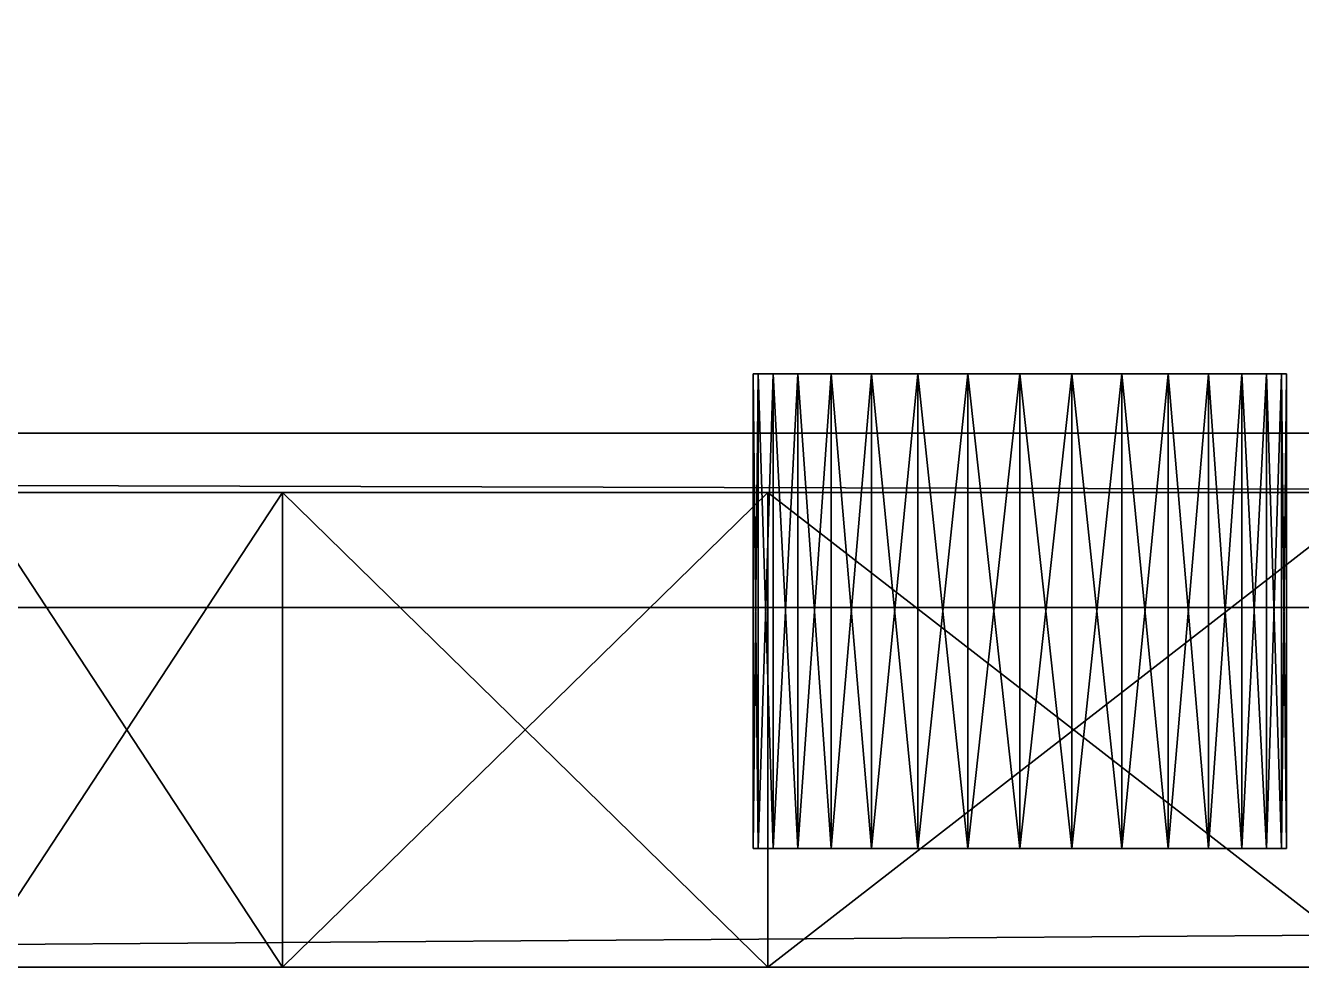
# Model space of a CAD drawing. Header units: millimetres. Extents: x -18 to 4450, y -985 to 970.
# Drawn here: x 1921.46 to 1964.5, y 857.75 to 889.75 of the extents above; entities that cross this region are included whole.
import ezdxf

# ---------------------------------------------------------------- set-up
doc = ezdxf.new("R2010")
doc.units = ezdxf.units.MM
for name, color, linetype in [('body__right_side_step_board', 7, 'CONTINUOUS'), ('body__right_side_step_tread_strip_5', 9, 'CONTINUOUS'), ('hard_top__right_classic_rear_quarter_window_dark_inner_inset', 151, 'CONTINUOUS'), ('hard_top__right_hardtop_rear_window_lower_screw_1', 9, 'CONTINUOUS'), ('hard_top__right_hardtop_rear_window_upper_screw_1', 9, 'CONTINUOUS'), ('hard_top__right_roof_drip_rail_outer_shadow', 8, 'CONTINUOUS')]:
    doc.layers.add(name, color=color, linetype=linetype)

msp = doc.modelspace()

# ---------------------------------------------------------------- linework, layer by layer
at = {"layer": 'body__right_side_step_board'}
for points in [[(1551.550031, 771.55, 675.000012), (2648.449898, 771.55, 675.000012), (2648.449898, 958.450019, 675.000012)], [(1551.550031, 771.55, 675.000012), (2648.449898, 958.450019, 675.000012), (1551.550031, 958.450019, 675.000012)], [(1551.550031, 771.55, 620.000005), (1551.550031, 958.450019, 620.000005), (2648.449898, 958.450019, 620.000005)], [(1551.550031, 771.55, 620.000005), (2648.449898, 958.450019, 620.000005), (2648.449898, 771.55, 620.000005)]]:
    msp.add_3dface(points, dxfattribs=at)
at = {"layer": 'body__right_side_step_tread_strip_5'}
for points in [[(1919.999957, 791.000009, 685.99999), (2049.999952, 791.000009, 685.99999), (2049.999952, 953.000009, 685.99999)], [(1919.999957, 791.000009, 685.99999), (2049.999952, 953.000009, 685.99999), (1919.999957, 953.000009, 685.99999)], [(1919.999957, 791.000009, 674.000025), (1919.999957, 953.000009, 674.000025), (2049.999952, 953.000009, 674.000025)], [(1919.999957, 791.000009, 674.000025), (2049.999952, 953.000009, 674.000025), (2049.999952, 791.000009, 674.000025)]]:
    msp.add_3dface(points, dxfattribs=at)
at = {"layer": 'hard_top__right_classic_rear_quarter_window_dark_inner_inset'}
for points in [[(2463.999987, 874.000013, 1539.000034), (1919.621825, 874.000013, 1516.132712), (1916.000009, 874.000013, 1651.000023)], [(2463.999987, 874.000013, 1539.000034), (1916.000009, 874.000013, 1651.000023), (1919.621825, 874.000013, 1673.867226)], [(2463.999987, 874.000013, 1539.000034), (1930.132747, 874.000013, 1495.503902), (1919.621825, 874.000013, 1516.132712)], [(2463.999987, 874.000013, 1539.000034), (1919.621825, 874.000013, 1673.867226), (1930.132747, 874.000013, 1694.496155)], [(1930.132747, 857.99998, 1694.496155), (1919.621825, 857.99998, 1673.867226), (1919.621825, 874.000013, 1673.867226)], [(1930.132747, 857.99998, 1694.496155), (1919.621825, 874.000013, 1673.867226), (1930.132747, 874.000013, 1694.496155)], [(1919.621825, 857.99998, 1516.132712), (1930.132747, 857.99998, 1495.503902), (1930.132747, 874.000013, 1495.503902)], [(1919.621825, 857.99998, 1516.132712), (1930.132747, 874.000013, 1495.503902), (1919.621825, 874.000013, 1516.132712)], [(2463.999987, 874.000013, 1539.000034), (1946.503878, 874.000013, 1479.132771), (1930.132747, 874.000013, 1495.503902)], [(2463.999987, 874.000013, 1539.000034), (1930.132747, 874.000013, 1694.496155), (1946.503878, 874.000013, 1710.867286)], [(1946.503878, 857.99998, 1710.867286), (1930.132747, 857.99998, 1694.496155), (1930.132747, 874.000013, 1694.496155)], [(1946.503878, 857.99998, 1710.867286), (1930.132747, 874.000013, 1694.496155), (1946.503878, 874.000013, 1710.867286)], [(1930.132747, 857.99998, 1495.503902), (1946.503878, 857.99998, 1479.132771), (1946.503878, 874.000013, 1479.132771)], [(1930.132747, 857.99998, 1495.503902), (1946.503878, 874.000013, 1479.132771), (1930.132747, 874.000013, 1495.503902)], [(2463.999987, 874.000013, 1539.000034), (1967.132688, 874.000013, 1468.62185), (1946.503878, 874.000013, 1479.132771)], [(2463.999987, 874.000013, 1539.000034), (1946.503878, 874.000013, 1710.867286), (1967.132688, 874.000013, 1721.378207)], [(1967.132688, 857.99998, 1721.378207), (1946.503878, 857.99998, 1710.867286), (1946.503878, 874.000013, 1710.867286)], [(1967.132688, 857.99998, 1721.378207), (1946.503878, 874.000013, 1710.867286), (1967.132688, 874.000013, 1721.378207)], [(1946.503878, 857.99998, 1479.132771), (1967.132688, 857.99998, 1468.62185), (1967.132688, 874.000013, 1468.62185)], [(1946.503878, 857.99998, 1479.132771), (1967.132688, 874.000013, 1468.62185), (1946.503878, 874.000013, 1479.132771)], [(2463.999987, 857.99998, 1651.000023), (1919.621825, 857.99998, 1673.867226), (1916.000009, 857.99998, 1651.000023)], [(2463.999987, 857.99998, 1651.000023), (1916.000009, 857.99998, 1651.000023), (1919.621825, 857.99998, 1516.132712)], [(2463.999987, 857.99998, 1651.000023), (1930.132747, 857.99998, 1694.496155), (1919.621825, 857.99998, 1673.867226)], [(2463.999987, 857.99998, 1651.000023), (1919.621825, 857.99998, 1516.132712), (1930.132747, 857.99998, 1495.503902)], [(2463.999987, 857.99998, 1651.000023), (1946.503878, 857.99998, 1710.867286), (1930.132747, 857.99998, 1694.496155)], [(2463.999987, 857.99998, 1651.000023), (1930.132747, 857.99998, 1495.503902), (1946.503878, 857.99998, 1479.132771)], [(2463.999987, 857.99998, 1651.000023), (1967.132688, 857.99998, 1721.378207), (1946.503878, 857.99998, 1710.867286)], [(2463.999987, 857.99998, 1651.000023), (1946.503878, 857.99998, 1479.132771), (1967.132688, 857.99998, 1468.62185)]]:
    msp.add_3dface(points, dxfattribs=at)
at = {"layer": 'hard_top__right_hardtop_rear_window_lower_screw_1'}
for points in [[(1946.172953, 861.999989, 1369.755864), (1946.172953, 878.000021, 1369.755864), (1945.99998, 878.000021, 1368.000031)], [(1946.172953, 861.999989, 1369.755864), (1945.99998, 878.000021, 1368.000031), (1945.99998, 861.999989, 1368.000031)], [(1955.000043, 878.000021, 1368.000031), (1946.172953, 878.000021, 1369.755864), (1945.99998, 878.000021, 1368.000031)], [(1945.99998, 861.999989, 1368.000031), (1945.99998, 878.000021, 1368.000031), (1946.172953, 878.000021, 1366.244197)], [(1945.99998, 861.999989, 1368.000031), (1946.172953, 878.000021, 1366.244197), (1946.172953, 861.999989, 1366.244197)], [(1955.000043, 878.000021, 1368.000031), (1945.99998, 878.000021, 1368.000031), (1946.172953, 878.000021, 1366.244197)], [(1946.685076, 861.999989, 1371.444106), (1946.685076, 878.000021, 1371.444106), (1946.172953, 878.000021, 1369.755864)], [(1946.685076, 861.999989, 1371.444106), (1946.172953, 878.000021, 1369.755864), (1946.172953, 861.999989, 1369.755864)], [(1955.000043, 878.000021, 1368.000031), (1946.685076, 878.000021, 1371.444106), (1946.172953, 878.000021, 1369.755864)], [(1946.172953, 861.999989, 1366.244197), (1946.172953, 878.000021, 1366.244197), (1946.685076, 878.000021, 1364.555836)], [(1946.172953, 861.999989, 1366.244197), (1946.685076, 878.000021, 1364.555836), (1946.685076, 861.999989, 1364.555836)], [(1955.000043, 878.000021, 1368.000031), (1946.172953, 878.000021, 1366.244197), (1946.685076, 878.000021, 1364.555836)], [(1947.516799, 861.999989, 1373.000145), (1947.516799, 878.000021, 1373.000145), (1946.685076, 878.000021, 1371.444106)], [(1947.516799, 861.999989, 1373.000145), (1946.685076, 878.000021, 1371.444106), (1946.685076, 861.999989, 1371.444106)], [(1955.000043, 878.000021, 1368.000031), (1947.516799, 878.000021, 1373.000145), (1946.685076, 878.000021, 1371.444106)], [(1946.685076, 861.999989, 1364.555836), (1946.685076, 878.000021, 1364.555836), (1947.516799, 878.000021, 1362.999916)], [(1946.685076, 861.999989, 1364.555836), (1947.516799, 878.000021, 1362.999916), (1947.516799, 861.999989, 1362.999916)], [(1955.000043, 878.000021, 1368.000031), (1946.685076, 878.000021, 1364.555836), (1947.516799, 878.000021, 1362.999916)], [(1948.636055, 861.999989, 1374.364018), (1948.636055, 878.000021, 1374.364018), (1947.516799, 878.000021, 1373.000145)], [(1948.636055, 861.999989, 1374.364018), (1947.516799, 878.000021, 1373.000145), (1947.516799, 861.999989, 1373.000145)], [(1955.000043, 878.000021, 1368.000031), (1948.636055, 878.000021, 1374.364018), (1947.516799, 878.000021, 1373.000145)], [(1947.516799, 861.999989, 1362.999916), (1947.516799, 878.000021, 1362.999916), (1948.636055, 878.000021, 1361.636043)], [(1947.516799, 861.999989, 1362.999916), (1948.636055, 878.000021, 1361.636043), (1948.636055, 861.999989, 1361.636043)], [(1955.000043, 878.000021, 1368.000031), (1947.516799, 878.000021, 1362.999916), (1948.636055, 878.000021, 1361.636043)], [(1949.999809, 861.999989, 1375.483274), (1949.999809, 878.000021, 1375.483274), (1948.636055, 878.000021, 1374.364018)], [(1949.999809, 861.999989, 1375.483274), (1948.636055, 878.000021, 1374.364018), (1948.636055, 861.999989, 1374.364018)], [(1955.000043, 878.000021, 1368.000031), (1949.999809, 878.000021, 1375.483274), (1948.636055, 878.000021, 1374.364018)], [(1948.636055, 861.999989, 1361.636043), (1948.636055, 878.000021, 1361.636043), (1949.999809, 878.000021, 1360.516787)], [(1948.636055, 861.999989, 1361.636043), (1949.999809, 878.000021, 1360.516787), (1949.999809, 861.999989, 1360.516787)], [(1955.000043, 878.000021, 1368.000031), (1948.636055, 878.000021, 1361.636043), (1949.999809, 878.000021, 1360.516787)], [(1951.555848, 861.999989, 1376.314878), (1951.555848, 878.000021, 1376.314878), (1949.999809, 878.000021, 1375.483274)], [(1951.555848, 861.999989, 1376.314878), (1949.999809, 878.000021, 1375.483274), (1949.999809, 861.999989, 1375.483274)], [(1955.000043, 878.000021, 1368.000031), (1951.555848, 878.000021, 1376.314878), (1949.999809, 878.000021, 1375.483274)], [(1949.999809, 861.999989, 1360.516787), (1949.999809, 878.000021, 1360.516787), (1951.555848, 878.000021, 1359.685063)], [(1949.999809, 861.999989, 1360.516787), (1951.555848, 878.000021, 1359.685063), (1951.555848, 861.999989, 1359.685063)], [(1955.000043, 878.000021, 1368.000031), (1949.999809, 878.000021, 1360.516787), (1951.555848, 878.000021, 1359.685063)], [(1953.244209, 861.999989, 1376.827121), (1953.244209, 878.000021, 1376.827121), (1951.555848, 878.000021, 1376.314878)], [(1953.244209, 861.999989, 1376.827121), (1951.555848, 878.000021, 1376.314878), (1951.555848, 861.999989, 1376.314878)], [(1955.000043, 878.000021, 1368.000031), (1953.244209, 878.000021, 1376.827121), (1951.555848, 878.000021, 1376.314878)], [(1951.555848, 861.999989, 1359.685063), (1951.555848, 878.000021, 1359.685063), (1953.244209, 878.000021, 1359.17294)], [(1951.555848, 861.999989, 1359.685063), (1953.244209, 878.000021, 1359.17294), (1953.244209, 861.999989, 1359.17294)], [(1955.000043, 878.000021, 1368.000031), (1951.555848, 878.000021, 1359.685063), (1953.244209, 878.000021, 1359.17294)], [(1955.000043, 861.999989, 1376.999974), (1955.000043, 878.000021, 1376.999974), (1953.244209, 878.000021, 1376.827121)], [(1955.000043, 861.999989, 1376.999974), (1953.244209, 878.000021, 1376.827121), (1953.244209, 861.999989, 1376.827121)], [(1955.000043, 878.000021, 1368.000031), (1955.000043, 878.000021, 1376.999974), (1953.244209, 878.000021, 1376.827121)], [(1953.244209, 861.999989, 1359.17294), (1953.244209, 878.000021, 1359.17294), (1955.000043, 878.000021, 1358.999968)], [(1953.244209, 861.999989, 1359.17294), (1955.000043, 878.000021, 1358.999968), (1955.000043, 861.999989, 1358.999968)], [(1955.000043, 878.000021, 1368.000031), (1953.244209, 878.000021, 1359.17294), (1955.000043, 878.000021, 1358.999968)], [(1955.000043, 878.000021, 1368.000031), (1963.999987, 878.000021, 1368.000031), (1963.827014, 878.000021, 1369.755864)], [(1955.000043, 878.000021, 1368.000031), (1963.827014, 878.000021, 1369.755864), (1963.314891, 878.000021, 1371.444106)], [(1955.000043, 878.000021, 1368.000031), (1963.314891, 878.000021, 1371.444106), (1962.483168, 878.000021, 1373.000145)], [(1955.000043, 878.000021, 1368.000031), (1962.483168, 878.000021, 1373.000145), (1961.363912, 878.000021, 1374.364018)], [(1955.000043, 878.000021, 1368.000031), (1961.363912, 878.000021, 1374.364018), (1960.000157, 878.000021, 1375.483274)], [(1955.000043, 878.000021, 1368.000031), (1960.000157, 878.000021, 1375.483274), (1958.444118, 878.000021, 1376.314878)], [(1955.000043, 878.000021, 1368.000031), (1958.444118, 878.000021, 1376.314878), (1956.755757, 878.000021, 1376.827121)], [(1956.755757, 861.999989, 1376.827121), (1956.755757, 878.000021, 1376.827121), (1955.000043, 878.000021, 1376.999974)], [(1956.755757, 861.999989, 1376.827121), (1955.000043, 878.000021, 1376.999974), (1955.000043, 861.999989, 1376.999974)], [(1955.000043, 878.000021, 1368.000031), (1956.755757, 878.000021, 1376.827121), (1955.000043, 878.000021, 1376.999974)], [(1955.000043, 861.999989, 1358.999968), (1955.000043, 878.000021, 1358.999968), (1956.755757, 878.000021, 1359.17294)], [(1955.000043, 861.999989, 1358.999968), (1956.755757, 878.000021, 1359.17294), (1956.755757, 861.999989, 1359.17294)], [(1955.000043, 878.000021, 1368.000031), (1955.000043, 878.000021, 1358.999968), (1956.755757, 878.000021, 1359.17294)], [(1955.000043, 878.000021, 1368.000031), (1956.755757, 878.000021, 1359.17294), (1958.444118, 878.000021, 1359.685063)], [(1955.000043, 878.000021, 1368.000031), (1958.444118, 878.000021, 1359.685063), (1960.000157, 878.000021, 1360.516787)], [(1955.000043, 878.000021, 1368.000031), (1960.000157, 878.000021, 1360.516787), (1961.363912, 878.000021, 1361.636043)], [(1955.000043, 878.000021, 1368.000031), (1961.363912, 878.000021, 1361.636043), (1962.483168, 878.000021, 1362.999916)], [(1955.000043, 878.000021, 1368.000031), (1962.483168, 878.000021, 1362.999916), (1963.314891, 878.000021, 1364.555836)], [(1955.000043, 878.000021, 1368.000031), (1963.314891, 878.000021, 1364.555836), (1963.827014, 878.000021, 1366.244197)], [(1955.000043, 878.000021, 1368.000031), (1963.827014, 878.000021, 1366.244197), (1963.999987, 878.000021, 1368.000031)], [(1958.444118, 861.999989, 1376.314878), (1958.444118, 878.000021, 1376.314878), (1956.755757, 878.000021, 1376.827121)], [(1958.444118, 861.999989, 1376.314878), (1956.755757, 878.000021, 1376.827121), (1956.755757, 861.999989, 1376.827121)], [(1956.755757, 861.999989, 1359.17294), (1956.755757, 878.000021, 1359.17294), (1958.444118, 878.000021, 1359.685063)], [(1956.755757, 861.999989, 1359.17294), (1958.444118, 878.000021, 1359.685063), (1958.444118, 861.999989, 1359.685063)], [(1960.000157, 861.999989, 1375.483274), (1960.000157, 878.000021, 1375.483274), (1958.444118, 878.000021, 1376.314878)], [(1960.000157, 861.999989, 1375.483274), (1958.444118, 878.000021, 1376.314878), (1958.444118, 861.999989, 1376.314878)], [(1958.444118, 861.999989, 1359.685063), (1958.444118, 878.000021, 1359.685063), (1960.000157, 878.000021, 1360.516787)], [(1958.444118, 861.999989, 1359.685063), (1960.000157, 878.000021, 1360.516787), (1960.000157, 861.999989, 1360.516787)], [(1961.363912, 861.999989, 1374.364018), (1961.363912, 878.000021, 1374.364018), (1960.000157, 878.000021, 1375.483274)], [(1961.363912, 861.999989, 1374.364018), (1960.000157, 878.000021, 1375.483274), (1960.000157, 861.999989, 1375.483274)], [(1960.000157, 861.999989, 1360.516787), (1960.000157, 878.000021, 1360.516787), (1961.363912, 878.000021, 1361.636043)], [(1960.000157, 861.999989, 1360.516787), (1961.363912, 878.000021, 1361.636043), (1961.363912, 861.999989, 1361.636043)], [(1962.483168, 861.999989, 1373.000145), (1962.483168, 878.000021, 1373.000145), (1961.363912, 878.000021, 1374.364018)], [(1962.483168, 861.999989, 1373.000145), (1961.363912, 878.000021, 1374.364018), (1961.363912, 861.999989, 1374.364018)], [(1961.363912, 861.999989, 1361.636043), (1961.363912, 878.000021, 1361.636043), (1962.483168, 878.000021, 1362.999916)], [(1961.363912, 861.999989, 1361.636043), (1962.483168, 878.000021, 1362.999916), (1962.483168, 861.999989, 1362.999916)], [(1963.314891, 861.999989, 1371.444106), (1963.314891, 878.000021, 1371.444106), (1962.483168, 878.000021, 1373.000145)], [(1963.314891, 861.999989, 1371.444106), (1962.483168, 878.000021, 1373.000145), (1962.483168, 861.999989, 1373.000145)], [(1962.483168, 861.999989, 1362.999916), (1962.483168, 878.000021, 1362.999916), (1963.314891, 878.000021, 1364.555836)], [(1962.483168, 861.999989, 1362.999916), (1963.314891, 878.000021, 1364.555836), (1963.314891, 861.999989, 1364.555836)], [(1963.827014, 861.999989, 1369.755864), (1963.827014, 878.000021, 1369.755864), (1963.314891, 878.000021, 1371.444106)], [(1963.827014, 861.999989, 1369.755864), (1963.314891, 878.000021, 1371.444106), (1963.314891, 861.999989, 1371.444106)], [(1963.314891, 861.999989, 1364.555836), (1963.314891, 878.000021, 1364.555836), (1963.827014, 878.000021, 1366.244197)], [(1963.314891, 861.999989, 1364.555836), (1963.827014, 878.000021, 1366.244197), (1963.827014, 861.999989, 1366.244197)], [(1963.999987, 861.999989, 1368.000031), (1963.999987, 878.000021, 1368.000031), (1963.827014, 878.000021, 1369.755864)], [(1963.999987, 861.999989, 1368.000031), (1963.827014, 878.000021, 1369.755864), (1963.827014, 861.999989, 1369.755864)], [(1963.827014, 861.999989, 1366.244197), (1963.827014, 878.000021, 1366.244197), (1963.999987, 878.000021, 1368.000031)], [(1963.827014, 861.999989, 1366.244197), (1963.999987, 878.000021, 1368.000031), (1963.999987, 861.999989, 1368.000031)], [(1955.000043, 861.999989, 1368.000031), (1945.99998, 861.999989, 1368.000031), (1946.172953, 861.999989, 1369.755864)], [(1955.000043, 861.999989, 1368.000031), (1946.172953, 861.999989, 1366.244197), (1945.99998, 861.999989, 1368.000031)], [(1955.000043, 861.999989, 1368.000031), (1946.172953, 861.999989, 1369.755864), (1946.685076, 861.999989, 1371.444106)], [(1955.000043, 861.999989, 1368.000031), (1946.685076, 861.999989, 1364.555836), (1946.172953, 861.999989, 1366.244197)], [(1955.000043, 861.999989, 1368.000031), (1946.685076, 861.999989, 1371.444106), (1947.516799, 861.999989, 1373.000145)], [(1955.000043, 861.999989, 1368.000031), (1947.516799, 861.999989, 1362.999916), (1946.685076, 861.999989, 1364.555836)], [(1955.000043, 861.999989, 1368.000031), (1947.516799, 861.999989, 1373.000145), (1948.636055, 861.999989, 1374.364018)], [(1955.000043, 861.999989, 1368.000031), (1948.636055, 861.999989, 1361.636043), (1947.516799, 861.999989, 1362.999916)], [(1955.000043, 861.999989, 1368.000031), (1948.636055, 861.999989, 1374.364018), (1949.999809, 861.999989, 1375.483274)], [(1955.000043, 861.999989, 1368.000031), (1949.999809, 861.999989, 1360.516787), (1948.636055, 861.999989, 1361.636043)], [(1955.000043, 861.999989, 1368.000031), (1949.999809, 861.999989, 1375.483274), (1951.555848, 861.999989, 1376.314878)], [(1955.000043, 861.999989, 1368.000031), (1951.555848, 861.999989, 1359.685063), (1949.999809, 861.999989, 1360.516787)], [(1955.000043, 861.999989, 1368.000031), (1951.555848, 861.999989, 1376.314878), (1953.244209, 861.999989, 1376.827121)], [(1955.000043, 861.999989, 1368.000031), (1953.244209, 861.999989, 1359.17294), (1951.555848, 861.999989, 1359.685063)], [(1955.000043, 861.999989, 1368.000031), (1953.244209, 861.999989, 1376.827121), (1955.000043, 861.999989, 1376.999974)], [(1955.000043, 861.999989, 1368.000031), (1955.000043, 861.999989, 1358.999968), (1953.244209, 861.999989, 1359.17294)], [(1955.000043, 861.999989, 1368.000031), (1963.827014, 861.999989, 1369.755864), (1963.999987, 861.999989, 1368.000031)], [(1955.000043, 861.999989, 1368.000031), (1963.314891, 861.999989, 1371.444106), (1963.827014, 861.999989, 1369.755864)], [(1955.000043, 861.999989, 1368.000031), (1962.483168, 861.999989, 1373.000145), (1963.314891, 861.999989, 1371.444106)], [(1955.000043, 861.999989, 1368.000031), (1961.363912, 861.999989, 1374.364018), (1962.483168, 861.999989, 1373.000145)], [(1955.000043, 861.999989, 1368.000031), (1960.000157, 861.999989, 1375.483274), (1961.363912, 861.999989, 1374.364018)], [(1955.000043, 861.999989, 1368.000031), (1958.444118, 861.999989, 1376.314878), (1960.000157, 861.999989, 1375.483274)], [(1955.000043, 861.999989, 1368.000031), (1956.755757, 861.999989, 1376.827121), (1958.444118, 861.999989, 1376.314878)], [(1955.000043, 861.999989, 1368.000031), (1955.000043, 861.999989, 1376.999974), (1956.755757, 861.999989, 1376.827121)], [(1955.000043, 861.999989, 1368.000031), (1956.755757, 861.999989, 1359.17294), (1955.000043, 861.999989, 1358.999968)], [(1955.000043, 861.999989, 1368.000031), (1958.444118, 861.999989, 1359.685063), (1956.755757, 861.999989, 1359.17294)], [(1955.000043, 861.999989, 1368.000031), (1960.000157, 861.999989, 1360.516787), (1958.444118, 861.999989, 1359.685063)], [(1955.000043, 861.999989, 1368.000031), (1961.363912, 861.999989, 1361.636043), (1960.000157, 861.999989, 1360.516787)], [(1955.000043, 861.999989, 1368.000031), (1962.483168, 861.999989, 1362.999916), (1961.363912, 861.999989, 1361.636043)], [(1955.000043, 861.999989, 1368.000031), (1963.314891, 861.999989, 1364.555836), (1962.483168, 861.999989, 1362.999916)], [(1955.000043, 861.999989, 1368.000031), (1963.827014, 861.999989, 1366.244197), (1963.314891, 861.999989, 1364.555836)], [(1955.000043, 861.999989, 1368.000031), (1963.999987, 861.999989, 1368.000031), (1963.827014, 861.999989, 1366.244197)]]:
    msp.add_3dface(points, dxfattribs=at)
at = {"layer": 'hard_top__right_hardtop_rear_window_upper_screw_1'}
for points in [[(1946.172953, 861.999989, 1725.755811), (1946.172953, 878.000021, 1725.755811), (1945.99998, 878.000021, 1723.999977)], [(1946.172953, 861.999989, 1725.755811), (1945.99998, 878.000021, 1723.999977), (1945.99998, 861.999989, 1723.999977)], [(1955.000043, 878.000021, 1723.999977), (1946.172953, 878.000021, 1725.755811), (1945.99998, 878.000021, 1723.999977)], [(1945.99998, 861.999989, 1723.999977), (1945.99998, 878.000021, 1723.999977), (1946.172953, 878.000021, 1722.244143)], [(1945.99998, 861.999989, 1723.999977), (1946.172953, 878.000021, 1722.244143), (1946.172953, 861.999989, 1722.244143)], [(1955.000043, 878.000021, 1723.999977), (1945.99998, 878.000021, 1723.999977), (1946.172953, 878.000021, 1722.244143)], [(1946.685076, 861.999989, 1727.444172), (1946.685076, 878.000021, 1727.444172), (1946.172953, 878.000021, 1725.755811)], [(1946.685076, 861.999989, 1727.444172), (1946.172953, 878.000021, 1725.755811), (1946.172953, 861.999989, 1725.755811)], [(1955.000043, 878.000021, 1723.999977), (1946.685076, 878.000021, 1727.444172), (1946.172953, 878.000021, 1725.755811)], [(1946.172953, 861.999989, 1722.244143), (1946.172953, 878.000021, 1722.244143), (1946.685076, 878.000021, 1720.555902)], [(1946.172953, 861.999989, 1722.244143), (1946.685076, 878.000021, 1720.555902), (1946.685076, 861.999989, 1720.555902)], [(1955.000043, 878.000021, 1723.999977), (1946.172953, 878.000021, 1722.244143), (1946.685076, 878.000021, 1720.555902)], [(1947.516799, 861.999989, 1729.000092), (1947.516799, 878.000021, 1729.000092), (1946.685076, 878.000021, 1727.444172)], [(1947.516799, 861.999989, 1729.000092), (1946.685076, 878.000021, 1727.444172), (1946.685076, 861.999989, 1727.444172)], [(1955.000043, 878.000021, 1723.999977), (1947.516799, 878.000021, 1729.000092), (1946.685076, 878.000021, 1727.444172)], [(1946.685076, 861.999989, 1720.555902), (1946.685076, 878.000021, 1720.555902), (1947.516799, 878.000021, 1718.999863)], [(1946.685076, 861.999989, 1720.555902), (1947.516799, 878.000021, 1718.999863), (1947.516799, 861.999989, 1718.999863)], [(1955.000043, 878.000021, 1723.999977), (1946.685076, 878.000021, 1720.555902), (1947.516799, 878.000021, 1718.999863)], [(1948.636055, 861.999989, 1730.363965), (1948.636055, 878.000021, 1730.363965), (1947.516799, 878.000021, 1729.000092)], [(1948.636055, 861.999989, 1730.363965), (1947.516799, 878.000021, 1729.000092), (1947.516799, 861.999989, 1729.000092)], [(1955.000043, 878.000021, 1723.999977), (1948.636055, 878.000021, 1730.363965), (1947.516799, 878.000021, 1729.000092)], [(1947.516799, 861.999989, 1718.999863), (1947.516799, 878.000021, 1718.999863), (1948.636055, 878.000021, 1717.635989)], [(1947.516799, 861.999989, 1718.999863), (1948.636055, 878.000021, 1717.635989), (1948.636055, 861.999989, 1717.635989)], [(1955.000043, 878.000021, 1723.999977), (1947.516799, 878.000021, 1718.999863), (1948.636055, 878.000021, 1717.635989)], [(1949.999809, 861.999989, 1731.483221), (1949.999809, 878.000021, 1731.483221), (1948.636055, 878.000021, 1730.363965)], [(1949.999809, 861.999989, 1731.483221), (1948.636055, 878.000021, 1730.363965), (1948.636055, 861.999989, 1730.363965)], [(1955.000043, 878.000021, 1723.999977), (1949.999809, 878.000021, 1731.483221), (1948.636055, 878.000021, 1730.363965)], [(1948.636055, 861.999989, 1717.635989), (1948.636055, 878.000021, 1717.635989), (1949.999809, 878.000021, 1716.516733)], [(1948.636055, 861.999989, 1717.635989), (1949.999809, 878.000021, 1716.516733), (1949.999809, 861.999989, 1716.516733)], [(1955.000043, 878.000021, 1723.999977), (1948.636055, 878.000021, 1717.635989), (1949.999809, 878.000021, 1716.516733)], [(1951.555848, 861.999989, 1732.314944), (1951.555848, 878.000021, 1732.314944), (1949.999809, 878.000021, 1731.483221)], [(1951.555848, 861.999989, 1732.314944), (1949.999809, 878.000021, 1731.483221), (1949.999809, 861.999989, 1731.483221)], [(1955.000043, 878.000021, 1723.999977), (1951.555848, 878.000021, 1732.314944), (1949.999809, 878.000021, 1731.483221)], [(1949.999809, 861.999989, 1716.516733), (1949.999809, 878.000021, 1716.516733), (1951.555848, 878.000021, 1715.685129)], [(1949.999809, 861.999989, 1716.516733), (1951.555848, 878.000021, 1715.685129), (1951.555848, 861.999989, 1715.685129)], [(1955.000043, 878.000021, 1723.999977), (1949.999809, 878.000021, 1716.516733), (1951.555848, 878.000021, 1715.685129)], [(1953.244209, 861.999989, 1732.827067), (1953.244209, 878.000021, 1732.827067), (1951.555848, 878.000021, 1732.314944)], [(1953.244209, 861.999989, 1732.827067), (1951.555848, 878.000021, 1732.314944), (1951.555848, 861.999989, 1732.314944)], [(1955.000043, 878.000021, 1723.999977), (1953.244209, 878.000021, 1732.827067), (1951.555848, 878.000021, 1732.314944)], [(1951.555848, 861.999989, 1715.685129), (1951.555848, 878.000021, 1715.685129), (1953.244209, 878.000021, 1715.172887)], [(1951.555848, 861.999989, 1715.685129), (1953.244209, 878.000021, 1715.172887), (1953.244209, 861.999989, 1715.172887)], [(1955.000043, 878.000021, 1723.999977), (1951.555848, 878.000021, 1715.685129), (1953.244209, 878.000021, 1715.172887)], [(1955.000043, 861.999989, 1733.00004), (1955.000043, 878.000021, 1733.00004), (1953.244209, 878.000021, 1732.827067)], [(1955.000043, 861.999989, 1733.00004), (1953.244209, 878.000021, 1732.827067), (1953.244209, 861.999989, 1732.827067)], [(1955.000043, 878.000021, 1723.999977), (1955.000043, 878.000021, 1733.00004), (1953.244209, 878.000021, 1732.827067)], [(1953.244209, 861.999989, 1715.172887), (1953.244209, 878.000021, 1715.172887), (1955.000043, 878.000021, 1715.000033)], [(1953.244209, 861.999989, 1715.172887), (1955.000043, 878.000021, 1715.000033), (1955.000043, 861.999989, 1715.000033)], [(1955.000043, 878.000021, 1723.999977), (1953.244209, 878.000021, 1715.172887), (1955.000043, 878.000021, 1715.000033)], [(1955.000043, 878.000021, 1723.999977), (1963.999987, 878.000021, 1723.999977), (1963.827014, 878.000021, 1725.755811)], [(1955.000043, 878.000021, 1723.999977), (1963.827014, 878.000021, 1725.755811), (1963.314891, 878.000021, 1727.444172)], [(1955.000043, 878.000021, 1723.999977), (1963.314891, 878.000021, 1727.444172), (1962.483168, 878.000021, 1729.000092)], [(1955.000043, 878.000021, 1723.999977), (1962.483168, 878.000021, 1729.000092), (1961.363912, 878.000021, 1730.363965)], [(1955.000043, 878.000021, 1723.999977), (1961.363912, 878.000021, 1730.363965), (1960.000157, 878.000021, 1731.483221)], [(1955.000043, 878.000021, 1723.999977), (1960.000157, 878.000021, 1731.483221), (1958.444118, 878.000021, 1732.314944)], [(1955.000043, 878.000021, 1723.999977), (1958.444118, 878.000021, 1732.314944), (1956.755757, 878.000021, 1732.827067)], [(1956.755757, 861.999989, 1732.827067), (1956.755757, 878.000021, 1732.827067), (1955.000043, 878.000021, 1733.00004)], [(1956.755757, 861.999989, 1732.827067), (1955.000043, 878.000021, 1733.00004), (1955.000043, 861.999989, 1733.00004)], [(1955.000043, 878.000021, 1723.999977), (1956.755757, 878.000021, 1732.827067), (1955.000043, 878.000021, 1733.00004)], [(1955.000043, 861.999989, 1715.000033), (1955.000043, 878.000021, 1715.000033), (1956.755757, 878.000021, 1715.172887)], [(1955.000043, 861.999989, 1715.000033), (1956.755757, 878.000021, 1715.172887), (1956.755757, 861.999989, 1715.172887)], [(1955.000043, 878.000021, 1723.999977), (1955.000043, 878.000021, 1715.000033), (1956.755757, 878.000021, 1715.172887)], [(1955.000043, 878.000021, 1723.999977), (1956.755757, 878.000021, 1715.172887), (1958.444118, 878.000021, 1715.685129)], [(1955.000043, 878.000021, 1723.999977), (1958.444118, 878.000021, 1715.685129), (1960.000157, 878.000021, 1716.516733)], [(1955.000043, 878.000021, 1723.999977), (1960.000157, 878.000021, 1716.516733), (1961.363912, 878.000021, 1717.635989)], [(1955.000043, 878.000021, 1723.999977), (1961.363912, 878.000021, 1717.635989), (1962.483168, 878.000021, 1718.999863)], [(1955.000043, 878.000021, 1723.999977), (1962.483168, 878.000021, 1718.999863), (1963.314891, 878.000021, 1720.555902)], [(1955.000043, 878.000021, 1723.999977), (1963.314891, 878.000021, 1720.555902), (1963.827014, 878.000021, 1722.244143)], [(1955.000043, 878.000021, 1723.999977), (1963.827014, 878.000021, 1722.244143), (1963.999987, 878.000021, 1723.999977)], [(1958.444118, 861.999989, 1732.314944), (1958.444118, 878.000021, 1732.314944), (1956.755757, 878.000021, 1732.827067)], [(1958.444118, 861.999989, 1732.314944), (1956.755757, 878.000021, 1732.827067), (1956.755757, 861.999989, 1732.827067)], [(1956.755757, 861.999989, 1715.172887), (1956.755757, 878.000021, 1715.172887), (1958.444118, 878.000021, 1715.685129)], [(1956.755757, 861.999989, 1715.172887), (1958.444118, 878.000021, 1715.685129), (1958.444118, 861.999989, 1715.685129)], [(1960.000157, 861.999989, 1731.483221), (1960.000157, 878.000021, 1731.483221), (1958.444118, 878.000021, 1732.314944)], [(1960.000157, 861.999989, 1731.483221), (1958.444118, 878.000021, 1732.314944), (1958.444118, 861.999989, 1732.314944)], [(1958.444118, 861.999989, 1715.685129), (1958.444118, 878.000021, 1715.685129), (1960.000157, 878.000021, 1716.516733)], [(1958.444118, 861.999989, 1715.685129), (1960.000157, 878.000021, 1716.516733), (1960.000157, 861.999989, 1716.516733)], [(1961.363912, 861.999989, 1730.363965), (1961.363912, 878.000021, 1730.363965), (1960.000157, 878.000021, 1731.483221)], [(1961.363912, 861.999989, 1730.363965), (1960.000157, 878.000021, 1731.483221), (1960.000157, 861.999989, 1731.483221)], [(1960.000157, 861.999989, 1716.516733), (1960.000157, 878.000021, 1716.516733), (1961.363912, 878.000021, 1717.635989)], [(1960.000157, 861.999989, 1716.516733), (1961.363912, 878.000021, 1717.635989), (1961.363912, 861.999989, 1717.635989)], [(1962.483168, 861.999989, 1729.000092), (1962.483168, 878.000021, 1729.000092), (1961.363912, 878.000021, 1730.363965)], [(1962.483168, 861.999989, 1729.000092), (1961.363912, 878.000021, 1730.363965), (1961.363912, 861.999989, 1730.363965)], [(1961.363912, 861.999989, 1717.635989), (1961.363912, 878.000021, 1717.635989), (1962.483168, 878.000021, 1718.999863)], [(1961.363912, 861.999989, 1717.635989), (1962.483168, 878.000021, 1718.999863), (1962.483168, 861.999989, 1718.999863)], [(1963.314891, 861.999989, 1727.444172), (1963.314891, 878.000021, 1727.444172), (1962.483168, 878.000021, 1729.000092)], [(1963.314891, 861.999989, 1727.444172), (1962.483168, 878.000021, 1729.000092), (1962.483168, 861.999989, 1729.000092)], [(1962.483168, 861.999989, 1718.999863), (1962.483168, 878.000021, 1718.999863), (1963.314891, 878.000021, 1720.555902)], [(1962.483168, 861.999989, 1718.999863), (1963.314891, 878.000021, 1720.555902), (1963.314891, 861.999989, 1720.555902)], [(1963.827014, 861.999989, 1725.755811), (1963.827014, 878.000021, 1725.755811), (1963.314891, 878.000021, 1727.444172)], [(1963.827014, 861.999989, 1725.755811), (1963.314891, 878.000021, 1727.444172), (1963.314891, 861.999989, 1727.444172)], [(1963.314891, 861.999989, 1720.555902), (1963.314891, 878.000021, 1720.555902), (1963.827014, 878.000021, 1722.244143)], [(1963.314891, 861.999989, 1720.555902), (1963.827014, 878.000021, 1722.244143), (1963.827014, 861.999989, 1722.244143)], [(1963.999987, 861.999989, 1723.999977), (1963.999987, 878.000021, 1723.999977), (1963.827014, 878.000021, 1725.755811)], [(1963.999987, 861.999989, 1723.999977), (1963.827014, 878.000021, 1725.755811), (1963.827014, 861.999989, 1725.755811)], [(1963.827014, 861.999989, 1722.244143), (1963.827014, 878.000021, 1722.244143), (1963.999987, 878.000021, 1723.999977)], [(1963.827014, 861.999989, 1722.244143), (1963.999987, 878.000021, 1723.999977), (1963.999987, 861.999989, 1723.999977)], [(1955.000043, 861.999989, 1723.999977), (1945.99998, 861.999989, 1723.999977), (1946.172953, 861.999989, 1725.755811)], [(1955.000043, 861.999989, 1723.999977), (1946.172953, 861.999989, 1722.244143), (1945.99998, 861.999989, 1723.999977)], [(1955.000043, 861.999989, 1723.999977), (1946.172953, 861.999989, 1725.755811), (1946.685076, 861.999989, 1727.444172)], [(1955.000043, 861.999989, 1723.999977), (1946.685076, 861.999989, 1720.555902), (1946.172953, 861.999989, 1722.244143)], [(1955.000043, 861.999989, 1723.999977), (1946.685076, 861.999989, 1727.444172), (1947.516799, 861.999989, 1729.000092)], [(1955.000043, 861.999989, 1723.999977), (1947.516799, 861.999989, 1718.999863), (1946.685076, 861.999989, 1720.555902)], [(1955.000043, 861.999989, 1723.999977), (1947.516799, 861.999989, 1729.000092), (1948.636055, 861.999989, 1730.363965)], [(1955.000043, 861.999989, 1723.999977), (1948.636055, 861.999989, 1717.635989), (1947.516799, 861.999989, 1718.999863)], [(1955.000043, 861.999989, 1723.999977), (1948.636055, 861.999989, 1730.363965), (1949.999809, 861.999989, 1731.483221)], [(1955.000043, 861.999989, 1723.999977), (1949.999809, 861.999989, 1716.516733), (1948.636055, 861.999989, 1717.635989)], [(1955.000043, 861.999989, 1723.999977), (1949.999809, 861.999989, 1731.483221), (1951.555848, 861.999989, 1732.314944)], [(1955.000043, 861.999989, 1723.999977), (1951.555848, 861.999989, 1715.685129), (1949.999809, 861.999989, 1716.516733)], [(1955.000043, 861.999989, 1723.999977), (1951.555848, 861.999989, 1732.314944), (1953.244209, 861.999989, 1732.827067)], [(1955.000043, 861.999989, 1723.999977), (1953.244209, 861.999989, 1715.172887), (1951.555848, 861.999989, 1715.685129)], [(1955.000043, 861.999989, 1723.999977), (1953.244209, 861.999989, 1732.827067), (1955.000043, 861.999989, 1733.00004)], [(1955.000043, 861.999989, 1723.999977), (1955.000043, 861.999989, 1715.000033), (1953.244209, 861.999989, 1715.172887)], [(1955.000043, 861.999989, 1723.999977), (1963.827014, 861.999989, 1725.755811), (1963.999987, 861.999989, 1723.999977)], [(1955.000043, 861.999989, 1723.999977), (1963.314891, 861.999989, 1727.444172), (1963.827014, 861.999989, 1725.755811)], [(1955.000043, 861.999989, 1723.999977), (1962.483168, 861.999989, 1729.000092), (1963.314891, 861.999989, 1727.444172)], [(1955.000043, 861.999989, 1723.999977), (1961.363912, 861.999989, 1730.363965), (1962.483168, 861.999989, 1729.000092)], [(1955.000043, 861.999989, 1723.999977), (1960.000157, 861.999989, 1731.483221), (1961.363912, 861.999989, 1730.363965)], [(1955.000043, 861.999989, 1723.999977), (1958.444118, 861.999989, 1732.314944), (1960.000157, 861.999989, 1731.483221)], [(1955.000043, 861.999989, 1723.999977), (1956.755757, 861.999989, 1732.827067), (1958.444118, 861.999989, 1732.314944)], [(1955.000043, 861.999989, 1723.999977), (1955.000043, 861.999989, 1733.00004), (1956.755757, 861.999989, 1732.827067)], [(1955.000043, 861.999989, 1723.999977), (1956.755757, 861.999989, 1715.172887), (1955.000043, 861.999989, 1715.000033)], [(1955.000043, 861.999989, 1723.999977), (1958.444118, 861.999989, 1715.685129), (1956.755757, 861.999989, 1715.172887)], [(1955.000043, 861.999989, 1723.999977), (1960.000157, 861.999989, 1716.516733), (1958.444118, 861.999989, 1715.685129)], [(1955.000043, 861.999989, 1723.999977), (1961.363912, 861.999989, 1717.635989), (1960.000157, 861.999989, 1716.516733)], [(1955.000043, 861.999989, 1723.999977), (1962.483168, 861.999989, 1718.999863), (1961.363912, 861.999989, 1717.635989)], [(1955.000043, 861.999989, 1723.999977), (1963.314891, 861.999989, 1720.555902), (1962.483168, 861.999989, 1718.999863)], [(1955.000043, 861.999989, 1723.999977), (1963.827014, 861.999989, 1722.244143), (1963.314891, 861.999989, 1720.555902)], [(1955.000043, 861.999989, 1723.999977), (1963.999987, 861.999989, 1723.999977), (1963.827014, 861.999989, 1722.244143)]]:
    msp.add_3dface(points, dxfattribs=at)
at = {"layer": 'hard_top__right_roof_drip_rail_outer_shadow'}
for points in [[(1240.880013, 875.999987, 1789.880037), (1240.880013, 875.999987, 1808.120012), (3504.120111, 875.999987, 1808.120012)], [(1240.880013, 875.999987, 1789.880037), (3504.120111, 875.999987, 1808.120012), (3504.120111, 875.999987, 1789.880037)], [(1240.880013, 875.999987, 1789.880037), (1240.880013, 870.119989, 1784.000039), (3504.120111, 870.119989, 1784.000039)], [(1240.880013, 875.999987, 1789.880037), (3504.120111, 870.119989, 1784.000039), (3504.120111, 875.999987, 1789.880037)], [(1240.880013, 875.999987, 1808.120012), (1240.880013, 870.119989, 1814.00001), (3504.120111, 870.119989, 1814.00001)], [(1240.880013, 875.999987, 1808.120012), (3504.120111, 870.119989, 1814.00001), (3504.120111, 875.999987, 1808.120012)], [(1240.880013, 853.879988, 1814.00001), (3504.120111, 853.879988, 1814.00001), (3504.120111, 870.119989, 1814.00001)], [(1240.880013, 853.879988, 1814.00001), (3504.120111, 870.119989, 1814.00001), (1240.880013, 870.119989, 1814.00001)], [(1240.880013, 853.879988, 1784.000039), (1240.880013, 870.119989, 1784.000039), (3504.120111, 870.119989, 1784.000039)], [(1240.880013, 853.879988, 1784.000039), (3504.120111, 870.119989, 1784.000039), (3504.120111, 853.879988, 1784.000039)]]:
    msp.add_3dface(points, dxfattribs=at)

doc.saveas('drawing.dxf')
